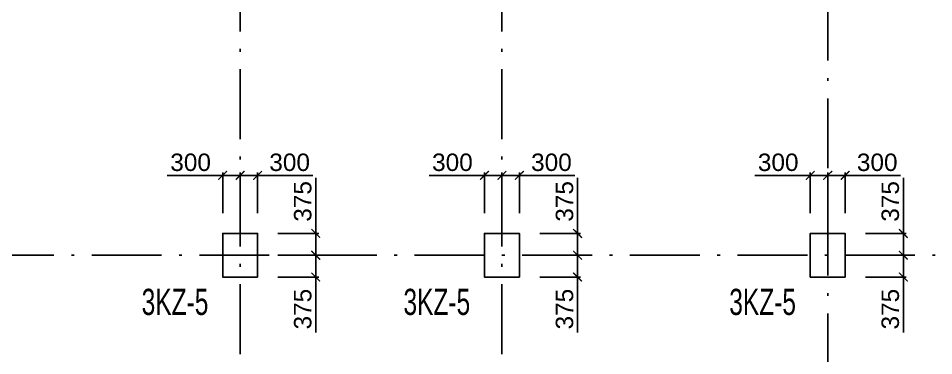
# Model space of a CAD drawing. Header units: millimetres. Extents: x -3831 to 465700, y 39900 to 106100.
# Drawn here: x 130187 to 145922, y 75271 to 81078 of the extents above; entities that cross this region are included whole.
import ezdxf

# ---------------------------------------------------------------- set-up
doc = ezdxf.new("R2010")
doc.units = ezdxf.units.MM
doc.linetypes.add('线型2', pattern=[1850, 1200, -300, 50, -300])
doc.layers.add('column_dim', color=90, linetype='Continuous')
doc.layers.add('DOTE', color=10, linetype='线型2')
doc.layers.add('S_Cl', color=2, linetype='Continuous', lineweight=25)
doc.layers.add('S_ColumFocus', color=2, linetype='Continuous', lineweight=9)
doc.styles.get("Standard").update_dxf_attribs({"font": 'arial.ttf'})
doc.styles.add('xxxx', font='RIF.ttf')
doc.dimstyles.new('ISO-25', dxfattribs={"dimtxt": 2.5, "dimasz": 2.5, "dimexe": 1.25, "dimexo": 0.625, "dimtad": 1, "dimtxsty": 'Standard', "dimcen": 2.5, "dimadec": 0, "dimazin": 0, "dimtfac": 1, "dimtmove": 0, "dimatfit": 3, "dimfxl": 1, "dimarcsym": 0})

# ---------------------------------------------------------------- blocks, each defined once
blk = doc.blocks.new('_ArchTick')
at = {"color": 0, "linetype": 'ByBlock', "const_width": 0.15}
blk.add_lwpolyline([(-0.5, -0.5), (0.5, 0.5)], dxfattribs=at)
blk = doc.blocks.new('*D1798')
at = {"layer": 'column_dim', "color": 0, "lineweight": -2, "transparency": 16777216}
for p, q in [((144750, 77000), (145450, 77000)), ((145400, 77000), (145400, 76625)), ((144750, 76625), (145450, 76625)), ((145400, 76625), (145400, 75670))]:
    blk.add_line(p, q, dxfattribs=at)
at = {"layer": 'Defpoints', "color": 0, "transparency": 16777216}
for p in [(144400, 77000), (145400, 77000), (144400, 76625)]:
    blk.add_point(p, dxfattribs=at)
at = {"layer": 'column_dim', "color": 0, "lineweight": -2, "transparency": 16777216, "xscale": 150, "yscale": 150, "zscale": 150}
for p, rotation in [((145400, 77000), 90), ((145400, 76625), 270)]:
    blk.add_blockref('_ArchTick', p, dxfattribs=dict(at, rotation=rotation))
at = {"layer": 'column_dim', "color": 7, "transparency": 16777216, "insert": (145177, 76073), "char_height": 300, "attachment_point": 5, "rotation": 90}
blk.add_mtext('375', dxfattribs=at)
blk = doc.blocks.new('*D1799')
at = {"layer": 'column_dim', "color": 0, "lineweight": -2, "transparency": 16777216}
for p, q in [((145400, 77375), (145400, 78330)), ((144750, 77375), (145450, 77375)), ((145400, 77000), (145400, 77375)), ((144750, 77000), (145450, 77000))]:
    blk.add_line(p, q, dxfattribs=at)
at = {"layer": 'Defpoints', "color": 0, "transparency": 16777216}
for p in [(144400, 77375), (144400, 77000), (145400, 77000)]:
    blk.add_point(p, dxfattribs=at)
at = {"layer": 'column_dim', "color": 0, "lineweight": -2, "transparency": 16777216, "xscale": 150, "yscale": 150, "zscale": 150}
for p, rotation in [((145400, 77375), 90), ((145400, 77000), 270)]:
    blk.add_blockref('_ArchTick', p, dxfattribs=dict(at, rotation=rotation))
at = {"layer": 'column_dim', "color": 7, "transparency": 16777216, "insert": (145177, 77927), "char_height": 300, "attachment_point": 5, "rotation": 90}
blk.add_mtext('375', dxfattribs=at)
blk = doc.blocks.new('*D1800')
at = {"layer": 'column_dim', "color": 0, "lineweight": -2, "transparency": 16777216}
for p, q in [((144100, 77725), (144100, 78425)), ((144100, 78375), (144400, 78375)), ((144400, 77725), (144400, 78425)), ((144400, 78375), (145352, 78375))]:
    blk.add_line(p, q, dxfattribs=at)
at = {"layer": 'Defpoints', "color": 0, "transparency": 16777216}
for p in [(144100, 78375), (144100, 77375), (144400, 77375)]:
    blk.add_point(p, dxfattribs=at)
at = {"layer": 'column_dim', "color": 0, "lineweight": -2, "transparency": 16777216, "xscale": 150, "yscale": 150, "zscale": 150, "rotation": 180}
blk.add_blockref('_ArchTick', (144100, 78375), dxfattribs=at)
at = {"layer": 'column_dim', "color": 0, "lineweight": -2, "transparency": 16777216, "xscale": 150, "yscale": 150, "zscale": 150}
blk.add_blockref('_ArchTick', (144400, 78375), dxfattribs=at)
at = {"layer": 'column_dim', "color": 7, "transparency": 16777216, "insert": (144951, 78598), "char_height": 300, "attachment_point": 5}
blk.add_mtext('300', dxfattribs=at)
blk = doc.blocks.new('*D1801')
at = {"layer": 'column_dim', "color": 0, "lineweight": -2, "transparency": 16777216}
for p, q in [((143800, 78375), (142848, 78375)), ((143800, 77725), (143800, 78425)), ((144100, 78375), (143800, 78375)), ((144100, 77725), (144100, 78425))]:
    blk.add_line(p, q, dxfattribs=at)
at = {"layer": 'Defpoints', "color": 0, "transparency": 16777216}
for p in [(144100, 78375), (143800, 77375), (144100, 77375)]:
    blk.add_point(p, dxfattribs=at)
at = {"layer": 'column_dim', "color": 0, "lineweight": -2, "transparency": 16777216, "xscale": 150, "yscale": 150, "zscale": 150, "rotation": 180}
blk.add_blockref('_ArchTick', (143800, 78375), dxfattribs=at)
at = {"layer": 'column_dim', "color": 0, "lineweight": -2, "transparency": 16777216, "xscale": 150, "yscale": 150, "zscale": 150}
blk.add_blockref('_ArchTick', (144100, 78375), dxfattribs=at)
at = {"layer": 'column_dim', "color": 7, "transparency": 16777216, "insert": (143249, 78598), "char_height": 300, "attachment_point": 5}
blk.add_mtext('300', dxfattribs=at)
blk = doc.blocks.new('*D1822')
at = {"layer": 'column_dim', "color": 0, "lineweight": -2, "transparency": 16777216}
for p, q in [((138500, 77725), (138500, 78425)), ((138500, 78375), (138800, 78375)), ((138800, 77725), (138800, 78425)), ((138800, 78375), (139752, 78375))]:
    blk.add_line(p, q, dxfattribs=at)
at = {"layer": 'Defpoints', "color": 0, "transparency": 16777216}
for p in [(138500, 78375), (138500, 77375), (138800, 77375)]:
    blk.add_point(p, dxfattribs=at)
at = {"layer": 'column_dim', "color": 0, "lineweight": -2, "transparency": 16777216, "xscale": 150, "yscale": 150, "zscale": 150, "rotation": 180}
blk.add_blockref('_ArchTick', (138500, 78375), dxfattribs=at)
at = {"layer": 'column_dim', "color": 0, "lineweight": -2, "transparency": 16777216, "xscale": 150, "yscale": 150, "zscale": 150}
blk.add_blockref('_ArchTick', (138800, 78375), dxfattribs=at)
at = {"layer": 'column_dim', "color": 7, "transparency": 16777216, "insert": (139351, 78598), "char_height": 300, "attachment_point": 5}
blk.add_mtext('300', dxfattribs=at)
blk = doc.blocks.new('*D1823')
at = {"layer": 'column_dim', "color": 0, "lineweight": -2, "transparency": 16777216}
for p, q in [((138200, 78375), (137248, 78375)), ((138200, 77725), (138200, 78425)), ((138500, 78375), (138200, 78375)), ((138500, 77725), (138500, 78425))]:
    blk.add_line(p, q, dxfattribs=at)
at = {"layer": 'Defpoints', "color": 0, "transparency": 16777216}
for p in [(138500, 78375), (138200, 77375), (138500, 77375)]:
    blk.add_point(p, dxfattribs=at)
at = {"layer": 'column_dim', "color": 0, "lineweight": -2, "transparency": 16777216, "xscale": 150, "yscale": 150, "zscale": 150, "rotation": 180}
blk.add_blockref('_ArchTick', (138200, 78375), dxfattribs=at)
at = {"layer": 'column_dim', "color": 0, "lineweight": -2, "transparency": 16777216, "xscale": 150, "yscale": 150, "zscale": 150}
blk.add_blockref('_ArchTick', (138500, 78375), dxfattribs=at)
at = {"layer": 'column_dim', "color": 7, "transparency": 16777216, "insert": (137649, 78598), "char_height": 300, "attachment_point": 5}
blk.add_mtext('300', dxfattribs=at)
blk = doc.blocks.new('*D1824')
at = {"layer": 'column_dim', "color": 0, "lineweight": -2, "transparency": 16777216}
for p, q in [((139150, 77000), (139850, 77000)), ((139800, 77000), (139800, 76625)), ((139150, 76625), (139850, 76625)), ((139800, 76625), (139800, 75670))]:
    blk.add_line(p, q, dxfattribs=at)
at = {"layer": 'Defpoints', "color": 0, "transparency": 16777216}
for p in [(138800, 77000), (139800, 77000), (138800, 76625)]:
    blk.add_point(p, dxfattribs=at)
at = {"layer": 'column_dim', "color": 0, "lineweight": -2, "transparency": 16777216, "xscale": 150, "yscale": 150, "zscale": 150}
for p, rotation in [((139800, 77000), 90), ((139800, 76625), 270)]:
    blk.add_blockref('_ArchTick', p, dxfattribs=dict(at, rotation=rotation))
at = {"layer": 'column_dim', "color": 7, "transparency": 16777216, "insert": (139577, 76073), "char_height": 300, "attachment_point": 5, "rotation": 90}
blk.add_mtext('375', dxfattribs=at)
blk = doc.blocks.new('*D1825')
at = {"layer": 'column_dim', "color": 0, "lineweight": -2, "transparency": 16777216}
for p, q in [((139800, 77375), (139800, 78330)), ((139150, 77375), (139850, 77375)), ((139800, 77000), (139800, 77375)), ((139150, 77000), (139850, 77000))]:
    blk.add_line(p, q, dxfattribs=at)
at = {"layer": 'Defpoints', "color": 0, "transparency": 16777216}
for p in [(138800, 77375), (138800, 77000), (139800, 77000)]:
    blk.add_point(p, dxfattribs=at)
at = {"layer": 'column_dim', "color": 0, "lineweight": -2, "transparency": 16777216, "xscale": 150, "yscale": 150, "zscale": 150}
for p, rotation in [((139800, 77375), 90), ((139800, 77000), 270)]:
    blk.add_blockref('_ArchTick', p, dxfattribs=dict(at, rotation=rotation))
at = {"layer": 'column_dim', "color": 7, "transparency": 16777216, "insert": (139577, 77927), "char_height": 300, "attachment_point": 5, "rotation": 90}
blk.add_mtext('375', dxfattribs=at)
blk = doc.blocks.new('*D1848')
at = {"layer": 'column_dim', "color": 0, "lineweight": -2, "transparency": 16777216}
for p, q in [((134000, 77725), (134000, 78425)), ((134000, 78375), (134300, 78375)), ((134300, 77725), (134300, 78425)), ((134300, 78375), (135252, 78375))]:
    blk.add_line(p, q, dxfattribs=at)
at = {"layer": 'Defpoints', "color": 0, "transparency": 16777216}
for p in [(134000, 78375), (134000, 77375), (134300, 77375)]:
    blk.add_point(p, dxfattribs=at)
at = {"layer": 'column_dim', "color": 0, "lineweight": -2, "transparency": 16777216, "xscale": 150, "yscale": 150, "zscale": 150, "rotation": 180}
blk.add_blockref('_ArchTick', (134000, 78375), dxfattribs=at)
at = {"layer": 'column_dim', "color": 0, "lineweight": -2, "transparency": 16777216, "xscale": 150, "yscale": 150, "zscale": 150}
blk.add_blockref('_ArchTick', (134300, 78375), dxfattribs=at)
at = {"layer": 'column_dim', "color": 7, "transparency": 16777216, "insert": (134851, 78598), "char_height": 300, "attachment_point": 5}
blk.add_mtext('300', dxfattribs=at)
blk = doc.blocks.new('*D1849')
at = {"layer": 'column_dim', "color": 0, "lineweight": -2, "transparency": 16777216}
for p, q in [((133700, 78375), (132748, 78375)), ((133700, 77725), (133700, 78425)), ((134000, 78375), (133700, 78375)), ((134000, 77725), (134000, 78425))]:
    blk.add_line(p, q, dxfattribs=at)
at = {"layer": 'Defpoints', "color": 0, "transparency": 16777216}
for p in [(134000, 78375), (133700, 77375), (134000, 77375)]:
    blk.add_point(p, dxfattribs=at)
at = {"layer": 'column_dim', "color": 0, "lineweight": -2, "transparency": 16777216, "xscale": 150, "yscale": 150, "zscale": 150, "rotation": 180}
blk.add_blockref('_ArchTick', (133700, 78375), dxfattribs=at)
at = {"layer": 'column_dim', "color": 0, "lineweight": -2, "transparency": 16777216, "xscale": 150, "yscale": 150, "zscale": 150}
blk.add_blockref('_ArchTick', (134000, 78375), dxfattribs=at)
at = {"layer": 'column_dim', "color": 7, "transparency": 16777216, "insert": (133149, 78598), "char_height": 300, "attachment_point": 5}
blk.add_mtext('300', dxfattribs=at)
blk = doc.blocks.new('*D1850')
at = {"layer": 'column_dim', "color": 0, "lineweight": -2, "transparency": 16777216}
for p, q in [((134650, 77000), (135350, 77000)), ((135300, 77000), (135300, 76625)), ((134650, 76625), (135350, 76625)), ((135300, 76625), (135300, 75670))]:
    blk.add_line(p, q, dxfattribs=at)
at = {"layer": 'Defpoints', "color": 0, "transparency": 16777216}
for p in [(134300, 77000), (135300, 77000), (134300, 76625)]:
    blk.add_point(p, dxfattribs=at)
at = {"layer": 'column_dim', "color": 0, "lineweight": -2, "transparency": 16777216, "xscale": 150, "yscale": 150, "zscale": 150}
for p, rotation in [((135300, 77000), 90), ((135300, 76625), 270)]:
    blk.add_blockref('_ArchTick', p, dxfattribs=dict(at, rotation=rotation))
at = {"layer": 'column_dim', "color": 7, "transparency": 16777216, "insert": (135077, 76073), "char_height": 300, "attachment_point": 5, "rotation": 90}
blk.add_mtext('375', dxfattribs=at)
blk = doc.blocks.new('*D1851')
at = {"layer": 'column_dim', "color": 0, "lineweight": -2, "transparency": 16777216}
for p, q in [((135300, 77375), (135300, 78330)), ((134650, 77375), (135350, 77375)), ((135300, 77000), (135300, 77375)), ((134650, 77000), (135350, 77000))]:
    blk.add_line(p, q, dxfattribs=at)
at = {"layer": 'Defpoints', "color": 0, "transparency": 16777216}
for p in [(134300, 77375), (134300, 77000), (135300, 77000)]:
    blk.add_point(p, dxfattribs=at)
at = {"layer": 'column_dim', "color": 0, "lineweight": -2, "transparency": 16777216, "xscale": 150, "yscale": 150, "zscale": 150}
for p, rotation in [((135300, 77375), 90), ((135300, 77000), 270)]:
    blk.add_blockref('_ArchTick', p, dxfattribs=dict(at, rotation=rotation))
at = {"layer": 'column_dim', "color": 7, "transparency": 16777216, "insert": (135077, 77927), "char_height": 300, "attachment_point": 5, "rotation": 90}
blk.add_mtext('375', dxfattribs=at)

msp = doc.modelspace()

# ---------------------------------------------------------------- linework, layer by layer
at = {"layer": 'DOTE'}
for p, q in [((134000, 71600), (134000, 101300)), ((138500, 71600), (138500, 101300)), ((144100, 60000), (144100, 101300)), ((100000, 77000), (172500, 77000))]:
    msp.add_line(p, q, dxfattribs=at)
at = {"layer": 'S_Cl'}
for points in [[(134300, 76625), (134300, 77375), (133700, 77375), (133700, 76625)], [(138800, 76625), (138800, 77375), (138200, 77375), (138200, 76625)], [(144400, 76625), (144400, 77375), (143800, 77375), (143800, 76625)]]:
    msp.add_lwpolyline(points, close=True, dxfattribs=at)

# ---------------------------------------------------------------- texts
at = {"layer": 'S_ColumFocus', "char_height": 450, "width": 979.875, "attachment_point": 5, "style": 'xxxx'}
for insert in [(132880.92096, 76194.37245), (137380.92096, 76194.37245), (142980.92096, 76194.37245)]:
    msp.add_mtext('{\\W0.7;3KZ-5}', dxfattribs=dict(at, insert=insert))

# ---------------------------------------------------------------- dimensions: what is measured, and where the dimension line sits
at = {"layer": 'column_dim'}
for p1, p2, distance, picture, middle in [((133700, 77375), (134000, 77375), 1000, '*D1849', (133149.20191, 78598.27422)), ((134300, 77375), (134000, 77375), -1000, '*D1848', (134850.79809, 78598.27422)), ((138200, 77375), (138500, 77375), 1000, '*D1823', (137649.20191, 78598.27422)), ((138800, 77375), (138500, 77375), -1000, '*D1822', (139350.79809, 78598.27422)), ((143800, 77375), (144100, 77375), 1000, '*D1801', (143249.20191, 78598.27422)), ((144400, 77375), (144100, 77375), -1000, '*D1800', (144950.79809, 78598.27422)), ((134300, 77375), (134300, 77000), 1000, '*D1851', (135076.72578, 77927.4352)), ((138800, 77375), (138800, 77000), 1000, '*D1825', (139576.72578, 77927.4352)), ((144400, 77375), (144400, 77000), 1000, '*D1799', (145176.72578, 77927.4352)), ((134300, 76625), (134300, 77000), -1000, '*D1850', (135076.72578, 76072.5648)), ((138800, 76625), (138800, 77000), -1000, '*D1824', (139576.72578, 76072.5648)), ((144400, 76625), (144400, 77000), -1000, '*D1798', (145176.72578, 76072.5648))]:
    dim = msp.add_aligned_dim(p1=p1, p2=p2, distance=distance, dimstyle='ISO-25', override={"dimtxt": 300, "dimasz": 150, "dimexe": 50, "dimexo": 350, "dimgap": 70, "dimjust": 1, "dimblk1": 'ArchTick', "dimblk2": 'ArchTick', "dimsah": 1, "dimclrt": 7}, dxfattribs=at)
    dim.commit()
    dim.dimension.update_dxf_attribs({"geometry": picture, "text_midpoint": middle})

doc.saveas('drawing.dxf')
